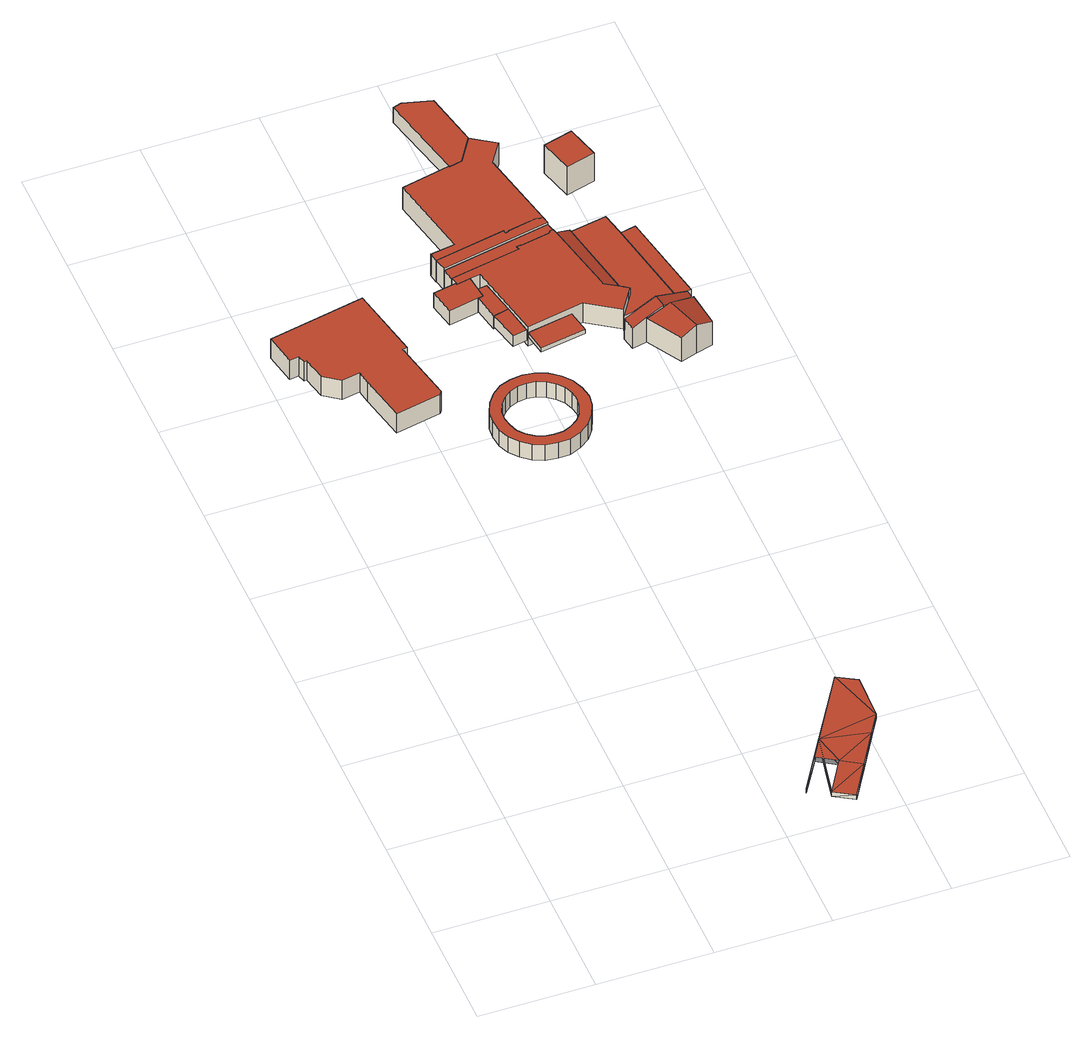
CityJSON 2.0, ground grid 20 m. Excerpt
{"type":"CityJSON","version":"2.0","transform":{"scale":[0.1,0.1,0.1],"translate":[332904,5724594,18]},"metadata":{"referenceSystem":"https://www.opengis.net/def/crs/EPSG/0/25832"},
"CityObjects":{
"building1":{"type":"Building","attributes":{"Geometrietyp2DReferenz":"3000","Gemeindeschluessel":"05170048","function":"31001_1010","roofType":"1000","measuredHeight":4.18},"address":[{"country":"Germany","locality":"Wesel","thoroughfareNumber":"1","thoroughfareName":"Fort I"}],"geometry":[{"type":"Solid","lod":"2","boundaries":[[[[0,1,2,3]],[[4,5,1,0]],[[6,7,5,4]],[[8,9,7,6]],[[10,11,9,8]],[[12,13,11,10]],[[14,15,13,12]],[[16,17,15,14]],[[18,19,17,16]],[[20,21,19,18]],[[22,23,21,20]],[[24,25,23,22]],[[26,27,25,24]],[[28,29,27,26]],[[3,2,29,28]],[[26,24,22,20,18,16,14,12,10,8,6,4,0,3,28]],[[1,5,7,9,11,13,15,17,19,21,23,25,27,29,2]]]],"semantics":{"surfaces":[{"type":"WallSurface"},{"type":"RoofSurface"},{"type":"GroundSurface"}],"values":[[0,0,0,0,0,0,0,0,0,0,0,0,0,0,0,1,2]]}}]},
"building2":{"type":"Building","attributes":{"Geometrietyp2DReferenz":"2000","Gemeindeschluessel":"05170048","function":"53001_1800","roofType":"9999","measuredHeight":1},"geometry":[{"type":"MultiSurface","lod":"2","boundaries":[[[30,31,32]],[[31,33,32]],[[34,35,30]],[[35,31,30]],[[36,37,34]],[[37,35,34]],[[38,39,36]],[[39,37,36]],[[40,41,38]],[[41,39,38]],[[42,43,40]],[[43,41,40]],[[44,45,42]],[[45,43,42]],[[46,47,44]],[[47,45,44]],[[48,49,46]],[[49,47,46]],[[32,33,48]],[[33,49,48]],[[50,39,35]],[[50,35,47]],[[47,35,45]],[[45,35,41]],[[45,41,43]],[[49,33,31]],[[49,31,50]],[[49,50,47]],[[51,34,38]],[[51,46,34]],[[46,44,34]],[[44,40,34]],[[44,42,40]],[[48,30,32]],[[48,51,30]],[[48,46,51]]],"semantics":{"surfaces":[{"type":"WallSurface"},{"type":"GroundSurface"},{"type":"RoofSurface"}],"values":[0,0,0,0,0,0,0,0,0,0,0,0,0,0,0,0,0,0,0,0,1,1,1,1,1,1,1,1,2,2,2,2,2,2,2,2]}}]},
"building3":{"type":"Building","attributes":{"Geometrietyp2DReferenz":"3000","Gemeindeschluessel":"05170048","function":"31001_2723","roofType":"1000","measuredHeight":3.4},"address":[{"country":"Germany","locality":"Wesel","thoroughfareNumber":"1","thoroughfareName":"Fort I"}],"geometry":[{"type":"Solid","lod":"2","boundaries":[[[[52,53,54,55]],[[56,57,53,52]],[[58,59,57,56]],[[60,61,59,58]],[[62,63,61,60]],[[64,65,63,62]],[[66,67,65,64]],[[68,69,67,66]],[[70,71,69,68]],[[72,73,71,70]],[[74,75,73,72]],[[76,77,75,74]],[[78,79,77,76]],[[80,81,79,78]],[[82,83,81,80]],[[84,85,86,87]],[[88,89,85,84]],[[90,91,89,88]],[[92,93,91,90]],[[94,95,93,92]],[[96,97,95,94]],[[98,99,97,96]],[[100,101,99,98]],[[102,103,101,100]],[[104,105,103,102]],[[106,107,105,104]],[[108,109,107,106]],[[110,111,109,108]],[[112,113,111,110]],[[114,115,113,112]],[[116,117,115,114]],[[118,119,117,116]],[[120,121,119,118]],[[122,123,121,120]],[[124,125,123,122]],[[126,127,125,124]],[[128,129,127,126]],[[130,131,129,128]],[[87,86,131,130]],[[132,133,83,82]],[[134,135,133,132]],[[136,137,135,134]],[[138,139,137,136]],[[140,141,139,138]],[[142,143,141,140]],[[144,145,143,142]],[[146,147,145,144]],[[55,54,147,146]],[[144,142,140,138,136,134,132,82,87,130,128,126,124,122,120,118,116,114,112,110,108,106,104,102,100,98,96,94,92,90,88,84,87,82,80,78,76,74,72,70,68,66,64,62,60,58,56,52,55,146]],[[53,57,59,61,63,65,67,69,71,73,75,77,79,81,83,86,85,89,91,93,95,97,99,101,103,105,107,109,111,113,115,117,119,121,123,125,127,129,131,86,83,133,135,137,139,141,143,145,147,54]]]],"semantics":{"surfaces":[{"type":"WallSurface"},{"type":"RoofSurface"},{"type":"GroundSurface"}],"values":[[0,0,0,0,0,0,0,0,0,0,0,0,0,0,0,0,0,0,0,0,0,0,0,0,0,0,0,0,0,0,0,0,0,0,0,0,0,0,0,0,0,0,0,0,0,0,0,0,1,2]]}}]},
"building4":{"type":"Building","attributes":{"Geometrietyp2DReferenz":"3000","Gemeindeschluessel":"05170048","function":"31001_2463","roofType":"1000","measuredHeight":3.19},"address":[{"country":"Germany","locality":"Wesel","thoroughfareNumber":"1","thoroughfareName":"Fort I"}],"geometry":[{"type":"Solid","lod":"2","boundaries":[[[[148,149,150,151]],[[152,153,149,148]],[[154,155,153,152]],[[156,157,155,154]],[[158,159,157,156]],[[160,161,159,158]],[[162,163,161,160]],[[151,150,163,162]],[[160,158,156,154,152,148,151,162]],[[149,153,155,157,159,161,163,150]]]],"semantics":{"surfaces":[{"type":"WallSurface"},{"type":"RoofSurface"},{"type":"GroundSurface"}],"values":[[0,0,0,0,0,0,0,0,1,2]]}}]},
"building5":{"type":"Building","attributes":{"Geometrietyp2DReferenz":"3000","Gemeindeschluessel":"05170048","function":"51009_1610","roofType":"1000","measuredHeight":2.34},"geometry":[{"type":"Solid","lod":"2","boundaries":[[[[164,165,166,167]],[[168,169,165,164]],[[170,171,169,168]],[[167,166,171,170]],[[168,164,167,170]],[[165,169,171,166]]]],"semantics":{"surfaces":[{"type":"WallSurface"},{"type":"RoofSurface"},{"type":"GroundSurface"}],"values":[[0,0,0,0,1,2]]}}]},
"building6":{"type":"Building","attributes":{"Geometrietyp2DReferenz":"3000","Gemeindeschluessel":"05170048","function":"31001_2723","roofType":"1000","measuredHeight":2.91},"address":[{"country":"Germany","locality":"Wesel","thoroughfareNumber":"1","thoroughfareName":"Fort I"}],"geometry":[{"type":"Solid","lod":"2","boundaries":[[[[167,172,173,174]],[[170,175,172,167]],[[156,176,175,170]],[[154,177,176,156]],[[152,178,177,154]],[[174,173,178,152]],[[154,156,170,167,174,152]],[[172,175,176,177,178,173]]]],"semantics":{"surfaces":[{"type":"WallSurface"},{"type":"RoofSurface"},{"type":"GroundSurface"}],"values":[[0,0,0,0,0,0,1,2]]}}]},
"building7":{"type":"Building","attributes":{"Geometrietyp2DReferenz":"3000","Gemeindeschluessel":"05170048","function":"51009_1610","roofType":"9999","measuredHeight":0.894},"geometry":[{"type":"Solid","lod":"2","boundaries":[[[[179,180,181,182]],[[180,183,184,181]],[[179,185,183,180]],[[182,186,185,179]],[[181,184,186,182]],[[183,185,186,184]]]],"semantics":{"surfaces":[{"type":"RoofSurface"},{"type":"WallSurface"},{"type":"GroundSurface"}],"values":[[0,1,1,1,1,2]]}}]},
"building8":{"type":"Building","attributes":{"Gemeindeschluessel":"05170048","Geometrietyp2DReferenz":"3000","function":"31001_3074"},"address":[{"country":"Germany","locality":"Wesel","thoroughfareNumber":"1","thoroughfareName":"Fort I"}],"children":["building8-1","building8-2","building8-3"]},
"building8-1":{"type":"BuildingPart","attributes":{"roofType":"1000","measuredHeight":4.33},"parents":["building8"],"geometry":[{"type":"MultiSurface","lod":"2","boundaries":[[[187,188,189,190]],[[191,192,188,187]],[[148,193,192,191]],[[151,194,193,148]],[[162,195,194,151]],[[196,197,195,162]],[[198,199,200,201]],[[202,203,204,205]],[[206,207,203,202]],[[208,209,207,206]],[[190,189,209,208]],[[206,202,205,210,211,198,201,212,213,214,215,216,217,196,162,151,148,191,187,190,208]],[[188,192,193,194,195,197,218,219,220,221,222,223,200,199,224,225,204,203,207,209,189]],[[196,217,226,227]],[[218,197,227,226]],[[217,216,228,226]],[[219,218,226,228]],[[216,215,229,228]],[[220,219,228,229]],[[215,214,230,229]],[[221,220,229,230]],[[214,213,231,230]],[[222,221,230,231]],[[213,212,232,231]],[[223,222,231,232]],[[212,201,233,232]],[[200,223,232,233]],[[198,211,234,235]],[[224,199,235,234]],[[211,210,236,234]],[[225,224,234,236]],[[210,205,237,236]],[[204,225,236,237]]],"semantics":{"surfaces":[{"type":"WallSurface"},{"type":"RoofSurface"},{"type":"GroundSurface"},{"type":"ClosureSurface"}],"values":[0,0,0,0,0,0,0,0,0,0,0,1,2,0,3,0,3,0,3,0,3,0,3,0,3,0,3,0,3,0,3,0,3]}}]},
"building8-2":{"type":"BuildingPart","attributes":{"roofType":"1000","measuredHeight":4.29},"address":[{"country":"Germany","locality":"Wesel","thoroughfareNumber":"1","thoroughfareName":"Fort I"}],"parents":["building8"],"geometry":[{"type":"MultiSurface","lod":"2","boundaries":[[[233,238,239,240]],[[241,242,243,227]],[[240,239,242,241]],[[227,226,228,229,230,231,232,233,240,241]],[[238,244,245,246,247,248,249,243,242,239]],[[200,223,244,238]],[[233,232,223,200]],[[223,222,245,244]],[[232,231,222,223]],[[222,221,246,245]],[[231,230,221,222]],[[221,220,247,246]],[[230,229,220,221]],[[220,219,248,247]],[[229,228,219,220]],[[219,218,249,248]],[[228,226,218,219]],[[218,197,243,249]],[[226,227,197,218]]],"semantics":{"surfaces":[{"type":"WallSurface"},{"type":"RoofSurface"},{"type":"GroundSurface"},{"type":"ClosureSurface"}],"values":[0,0,0,1,2,0,3,0,3,0,3,0,3,0,3,0,3,0,3]}}]},
"building8-3":{"type":"BuildingPart","attributes":{"roofType":"2100","measuredHeight":4.23},"address":[{"country":"Germany","locality":"Wesel","thoroughfareNumber":"1","thoroughfareName":"Fort I"}],"parents":["building8"],"geometry":[{"type":"MultiSurface","lod":"2","boundaries":[[[250,251,252,235]],[[237,253,251,250]],[[236,237,250,235,234]],[[251,253,254,255,252]],[[204,225,254,253]],[[237,236,225,204]],[[225,224,255,254]],[[236,234,224,225]],[[224,199,252,255]],[[234,235,199,224]]],"semantics":{"surfaces":[{"type":"WallSurface"},{"type":"RoofSurface"},{"type":"GroundSurface"},{"type":"ClosureSurface"}],"values":[0,0,1,2,0,3,0,3,0,3]}}]},
"building9":{"type":"Building","attributes":{"Gemeindeschluessel":"05170048","Geometrietyp2DReferenz":"3000","function":"31001_3074"},"address":[{"country":"Germany","locality":"Wesel","thoroughfareNumber":"1","thoroughfareName":"Fort I"}],"children":["building9-1","building9-2"]},
"building9-1":{"type":"BuildingPart","attributes":{"roofType":"1000","measuredHeight":4.87},"parents":["building9"],"geometry":[{"type":"MultiSurface","lod":"2","boundaries":[[[256,257,258,259]],[[260,261,257,256]],[[262,263,261,260]],[[264,265,263,262]],[[266,267,265,264]],[[268,269,267,266]],[[270,271,269,268]],[[272,273,271,270]],[[274,275,273,272]],[[259,258,276,277]],[[278,279,280,281,282,283,274,272,270,268,266,264,262,260,256,259,277]],[[257,261,263,265,267,269,271,273,275,284,285,286,287,288,289,276,258]],[[290,291,284,275]],[[274,283,291,290]],[[291,292,285,284]],[[283,282,292,291]],[[292,293,286,285]],[[282,281,293,292]],[[293,294,287,286]],[[294,293,281,280]],[[294,295,288,287]],[[280,279,295,294]],[[295,296,289,288]],[[279,278,296,295]],[[296,297,276,289]],[[278,277,297,296]]],"semantics":{"surfaces":[{"type":"WallSurface"},{"type":"RoofSurface"},{"type":"GroundSurface"},{"type":"ClosureSurface"}],"values":[0,0,0,0,0,0,0,0,0,0,1,2,0,3,0,3,0,3,0,3,0,3,0,3,0,3]}}]},
"building9-2":{"type":"BuildingPart","attributes":{"roofType":"1000","measuredHeight":4.75},"address":[{"country":"Germany","locality":"Wesel","thoroughfareNumber":"1","thoroughfareName":"Fort I"}],"parents":["building9"],"geometry":[{"type":"Solid","lod":"2","boundaries":[[[[298,239,290,274]],[[299,242,239,298]],[[277,297,242,299]],[[298,274,283,282,281,280,279,278,277,299]],[[296,295,294,293,292,291,290,239,242,297]],[[278,296,297,277]],[[279,295,296,278]],[[280,294,295,279]],[[281,293,294,280]],[[282,292,293,281]],[[283,291,292,282]],[[274,290,291,283]]]],"semantics":{"surfaces":[{"type":"WallSurface"},{"type":"RoofSurface"},{"type":"GroundSurface"},{"type":"ClosureSurface"}],"values":[[0,0,0,1,2,3,3,3,3,3,3,3]]}}]},
"building10":{"type":"Building","attributes":{"Geometrietyp2DReferenz":"3000","Gemeindeschluessel":"05170048","function":"31001_2723","roofType":"1000","measuredHeight":3.36},"address":[{"country":"Germany","locality":"Wesel","thoroughfareNumber":"1","thoroughfareName":"Fort I"}],"geometry":[{"type":"Solid","lod":"2","boundaries":[[[[264,300,301,266]],[[262,302,300,264]],[[303,304,302,262]],[[305,306,304,303]],[[307,308,306,305]],[[268,309,308,307]],[[266,301,309,268]],[[307,305,303,262,264,266,268]],[[300,302,304,306,308,309,301]]]],"semantics":{"surfaces":[{"type":"WallSurface"},{"type":"RoofSurface"},{"type":"GroundSurface"}],"values":[[0,0,0,0,0,0,0,1,2]]}}]},
"building11":{"type":"Building","attributes":{"Geometrietyp2DReferenz":"3000","Gemeindeschluessel":"05170048","function":"31001_2723","roofType":"1000","measuredHeight":3.22},"address":[{"country":"Germany","locality":"Wesel","thoroughfareNumber":"1","thoroughfareName":"Fort I"}],"geometry":[{"type":"Solid","lod":"2","boundaries":[[[[310,311,312,313]],[[314,315,311,310]],[[316,317,315,314]],[[318,319,317,316]],[[320,321,319,318]],[[322,323,321,320]],[[324,325,323,322]],[[326,327,325,324]],[[313,312,327,326]],[[324,322,320,318,316,314,310,313,326]],[[311,315,317,319,321,323,325,327,312]]]],"semantics":{"surfaces":[{"type":"WallSurface"},{"type":"RoofSurface"},{"type":"GroundSurface"}],"values":[[0,0,0,0,0,0,0,0,0,1,2]]}}]},
"building12":{"type":"Building","attributes":{"Gemeindeschluessel":"05170048","Geometrietyp2DReferenz":"3000","function":"51009_1610"},"children":["building12-1","building12-2","building12-3"]},
"building12-1":{"type":"BuildingPart","attributes":{"roofType":"3100","measuredHeight":6.3},"parents":["building12"],"geometry":[{"type":"MultiSurface","lod":"2","boundaries":[[[328,329,330,331]],[[332,333,329,328]],[[334,335,333,332]],[[336,337,335,334]],[[336,334,332,338]],[[328,331,338,332]],[[339,330,329,333,335,337]],[[338,340,341]],[[342,341,340,339,343]],[[336,342,343,337]],[[338,331,344,340]],[[339,340,344,330]]],"semantics":{"surfaces":[{"type":"WallSurface"},{"type":"RoofSurface"},{"type":"GroundSurface"},{"type":"ClosureSurface"}],"values":[0,0,0,0,1,1,2,0,3,3,0,3]}}]},
"building12-2":{"type":"BuildingPart","attributes":{"roofType":"1000","measuredHeight":4.53},"parents":["building12"],"geometry":[{"type":"MultiSurface","lod":"2","boundaries":[[[345,346,347,348]],[[349,350,346,345]],[[351,352,350,349]],[[353,354,352,351]],[[351,349,345,348,353]],[[346,350,352,354,347]],[[353,355,356]],[[356,355,348,347,354]]],"semantics":{"surfaces":[{"type":"WallSurface"},{"type":"RoofSurface"},{"type":"GroundSurface"},{"type":"ClosureSurface"}],"values":[0,0,0,0,1,2,0,3]}}]},
"building12-3":{"type":"BuildingPart","attributes":{"roofType":"3100","measuredHeight":6.39},"parents":["building12"],"geometry":[{"type":"MultiSurface","lod":"2","boundaries":[[[357,358,337,359]],[[360,361,358,357]],[[362,363,361,360]],[[364,347,363,362]],[[344,330,354,356]],[[360,357,359,365,362]],[[344,356,364,362,365]],[[343,337,358,361,363,347,354,330]],[[365,342,341]],[[340,341,342,343,339]],[[344,340,339,330]],[[365,359,336,342]],[[343,342,336,337]],[[364,355,348]],[[348,355,356,354,347]]],"semantics":{"surfaces":[{"type":"WallSurface"},{"type":"RoofSurface"},{"type":"GroundSurface"},{"type":"ClosureSurface"}],"values":[0,0,0,0,0,1,1,2,0,3,3,0,3,0,3]}}]},
"building13":{"type":"Building","attributes":{"Geometrietyp2DReferenz":"3000","Gemeindeschluessel":"05170048","function":"51009_1610","roofType":"1000","measuredHeight":6.18},"geometry":[{"type":"Solid","lod":"2","boundaries":[[[[366,367,368,369]],[[370,371,367,366]],[[372,373,371,370]],[[369,368,373,372]],[[370,366,369,372]],[[367,371,373,368]]]],"semantics":{"surfaces":[{"type":"WallSurface"},{"type":"RoofSurface"},{"type":"GroundSurface"}],"values":[[0,0,0,0,1,2]]}}]}
},
"vertices":[
[200,1149,101],[200,1149,59],[174,1278,59],[174,1278,101],[192,1147,101],[192,1147,59],[215,1038,101],[215,1038,59],[211,1032,101],[211,1032,59],[131,1016,101],[131,1016,59],[114,1098,101],[114,1098,59],[110,1123,101],[110,1123,59],[78,1117,101],[78,1117,59],[50,1137,101],[50,1137,59],[42,1178,101],[42,1178,59],[37,1177,101],[37,1177,59],[33,1191,101],[33,1191,59],[17,1188,101],[17,1188,59],[6,1244,101],[6,1244,59],
[486,29,51],[486,29,41],[520,8,51],[520,8,41],[508,144,54],[508,144,44],[451,50,51],[451,50,41],[488,110,53],[488,110,43],[580,262,57],[580,262,47],[614,242,57],[614,242,47],[612,161,56],[612,161,46],[591,127,55],[591,127,45],[555,67,53],[555,67,43],[521,88,43],[521,88,53],
[307,1020,98],[307,1020,64],[291,1007,64],[291,1007,98],[327,1027,98],[327,1027,64],[348,1030,98],[348,1030,64],[368,1027,98],[368,1027,64],[388,1019,98],[388,1019,64],[405,1006,98],[405,1006,64],[418,990,98],[418,990,64],[426,970,98],[426,970,64],[430,949,98],[430,949,64],[427,928,98],[427,928,64],[419,908,98],[419,908,64],[406,890,98],[406,890,64],[388,877,98],[388,877,64],[368,869,98],[368,869,64],[348,868,98],[348,868,64],[364,889,98],[364,889,64],[348,888,64],[348,888,98],[378,895,98],[378,895,64],[392,905,98],[392,905,64],[401,917,98],[401,917,64],[407,933,98],[407,933,64],[410,949,98],[410,949,64],[407,964,98],[407,964,64],[401,979,98],[401,979,64],[391,992,98],[391,992,64],[378,1001,98],[378,1001,64],[363,1008,98],[363,1008,64],[348,1010,98],[348,1010,64],[332,1008,98],[332,1008,64],[317,1002,98],[317,1002,64],[305,992,98],[305,992,64],[295,980,98],[295,980,64],[288,964,98],[288,964,64],[287,949,98],[287,949,64],[290,933,98],[290,933,64],[295,918,98],[295,918,64],[305,906,98],[305,906,64],[318,896,98],[318,896,64],[332,890,98],[332,890,64],[326,870,98],[326,870,64],[307,879,98],[307,879,64],[291,892,98],[291,892,64],[278,908,98],[278,908,64],[270,927,98],[270,927,64],[267,949,98],[267,949,64],[269,969,98],[269,969,64],[278,990,98],[278,990,64],
[355,1277,81],[355,1277,49],[331,1272,49],[331,1272,81],[358,1251,81],[358,1251,49],[360,1233,81],[360,1233,49],[351,1231,81],[351,1231,49],[299,1221,81],[299,1221,49],[290,1267,81],[290,1267,49],[331,1275,81],[331,1275,49],
[397,1137,81],[397,1137,58],[387,1192,58],[387,1192,81],[372,1132,81],[372,1132,58],[360,1185,81],[360,1185,58],
[387,1192,52],[374,1253,52],[374,1253,81],[360,1185,52],[351,1231,52],[360,1233,52],[358,1251,52],
[409,1104,68],[488,1118,68],[481,1158,68],[402,1143,68],[488,1118,59],[481,1158,59],[409,1104,59],[402,1143,59],
[402,1143,81],[402,1143,38],[501,1162,38],[501,1162,81],[373,1280,81],[373,1280,38],[355,1277,38],[331,1272,38],[331,1275,38],[328,1287,81],[328,1287,38],[518,1326,81],[518,1326,38],[516,1332,38],[516,1332,81],[583,1167,81],[583,1167,38],[574,1173,38],[574,1173,81],[577,1158,81],[577,1158,38],[556,1125,81],[556,1125,38],[546,1191,81],[546,1194,81],[510,1331,81],[508,1327,81],[456,1317,81],[456,1318,81],[449,1317,81],[451,1311,81],[451,1311,38],[449,1317,38],[456,1318,38],[456,1317,38],[508,1327,38],[510,1331,38],[546,1194,38],[546,1191,38],[451,1311,80],[328,1287,80],[449,1317,80],[456,1318,80],[456,1317,80],[508,1327,80],[510,1331,80],[516,1332,80],[546,1194,79],[518,1326,80],[546,1191,79],[574,1173,71],
[516,1332,37],[513,1347,37],[513,1347,80],[324,1309,80],[324,1309,37],[328,1287,37],[510,1331,37],[508,1327,37],[456,1317,37],[456,1318,37],[449,1317,37],[451,1311,37],
[544,1331,71],[544,1331,37],[518,1326,37],[574,1173,37],[546,1191,37],[546,1194,37],
[359,1354,84],[359,1354,36],[316,1347,36],[316,1347,84],[328,1502,84],[328,1502,36],[414,1521,84],[414,1521,36],[414,1519,84],[414,1519,36],[436,1524,84],[436,1524,36],[464,1568,84],[464,1568,36],[505,1541,84],[505,1541,36],[480,1503,84],[480,1503,36],[510,1362,84],[510,1362,36],[319,1331,36],[319,1331,84],[442,1355,84],[443,1349,84],[449,1351,84],[449,1352,84],[501,1363,84],[504,1360,84],[504,1360,36],[501,1363,36],[449,1352,36],[449,1351,36],[443,1349,36],[442,1355,36],[510,1362,37],[504,1360,37],[501,1363,37],[449,1352,37],[449,1351,37],[443,1349,37],[442,1355,37],[319,1331,37],
[513,1347,84],[324,1309,84],
[414,1519,51],[436,1524,51],[414,1521,51],[378,1674,84],[378,1674,51],[393,1679,84],[393,1679,51],[443,1666,84],[443,1666,51],[464,1568,51],
[609,1343,67],[609,1343,35],[544,1331,35],[544,1331,67],[617,1305,67],[617,1305,35],[648,1142,67],[648,1142,35],[557,1125,67],[557,1125,35],[556,1125,67],[556,1125,35],[577,1158,67],[577,1158,35],[583,1167,67],[583,1167,35],[574,1173,67],[574,1173,35],
[681,1063,68],[681,1063,16],[674,1125,16],[674,1125,68],[652,1054,79],[652,1054,16],[623,1045,68],[623,1045,16],[587,1106,68],[587,1106,16],[631,1115,79],[631,1115,16],[631,1115,76],[625,1114,78],[618,1112,76],[618,1112,16],[674,1125,61],
[617,1305,62],[617,1305,16],[648,1142,16],[648,1142,62],[647,1311,62],[647,1311,16],[678,1147,62],[678,1147,16],[672,1146,62],[672,1146,16],[670,1146,62],[672,1146,61],
[561,1100,61],[561,1100,16],[587,1106,70],[557,1125,61],[557,1125,16],[614,1136,80],[614,1136,16],[648,1142,69],[618,1112,80],
[642,1479,70],[642,1479,8],[626,1538,8],[626,1538,70],[591,1465,70],[591,1465,8],[575,1524,70],[575,1524,8]
]}
